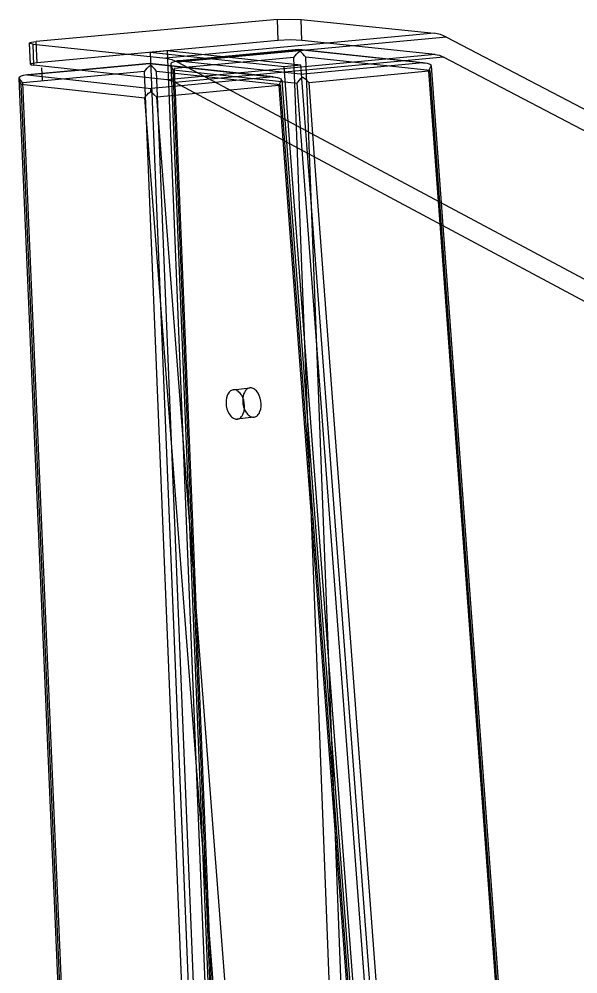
# Model space of a CAD drawing. Header units: millimetres. Extents: x 10366 to 13995, y 24552 to 29685.
# Drawn here: x 12788.6 to 12901, y 28916.9 to 29108.9 of the extents above; entities that cross this region are included whole.
import ezdxf

# ---------------------------------------------------------------- set-up
doc = ezdxf.new("R2010")
doc.units = ezdxf.units.MM
doc.header["$LTSCALE"] = 3
doc.layers.add('Default', color=7, linetype='Continuous')
doc.layers.add('Hidden_lines', color=7, linetype='Continuous')

msp = doc.modelspace()

# ---------------------------------------------------------------- linework, layer by layer
at = {"layer": 'Default'}
for points in [[(12840.58, 29108.76, 0), (12792.05, 29104.33, 0)], [(12840.58, 29108.76, 0), (12843.07, 29108.87, 0), (12845.34, 29108.78, 0)], [(12845.34, 29108.78, 0), (12872.12, 29106.01, 0)], [(12872.12, 29106.01, 0), (12818.12, 29100.98, 0)], [(12874.56, 29105.25, 0), (12873.96, 29105.53, 0), (12873.35, 29105.75, 0), (12872.73, 29105.91, 0), (12872.12, 29106.01, 0)], [(12791.42, 29103.86, 0), (12791.08, 29103.9, 0), (12790.83, 29103.96, 0), (12790.75, 29103.99, 0), (12790.73, 29104.01, 0), (12790.72, 29104.01, 0), (12790.71, 29104.02, 0), (12790.71, 29104.03, 0), (12790.7, 29104.03, 0), (12790.7, 29104.03, 0), (12790.7, 29104.04, 0), (12790.7, 29104.04, 0), (12790.7, 29104.05, 0), (12790.7, 29104.05, 0), (12790.7, 29104.06, 0), (12790.7, 29104.06, 0), (12790.71, 29104.06, 0), (12790.71, 29104.07, 0), (12790.71, 29104.08, 0), (12790.72, 29104.09, 0), (12790.74, 29104.1, 0), (12790.77, 29104.11, 0), (12790.85, 29104.15, 0), (12791.13, 29104.21, 0), (12792.05, 29104.33, 0)], [(12790.88, 29099.78, 0), (12790.7, 29104.05, 0)], [(12791.42, 29103.86, 0), (12818.12, 29100.98, 0)], [(12791.6, 29099.59, 0), (12791.42, 29103.86, 0)], [(12874.56, 29105.25, 0), (12820.56, 29100.2, 0)], [(12874.56, 29105.25, 0), (12958.07, 29061.67, 0)], [(12818.3, 29096.66, 0), (12791.6, 29099.59, 0)], [(12818.12, 29100.98, 0), (12818.73, 29100.88, 0), (12819.35, 29100.72, 0), (12819.96, 29100.49, 0), (12820.56, 29100.2, 0)], [(12820.56, 29100.2, 0), (12904.1, 29055.65, 0)], [(12790.31, 29097.64, 0), (12789.86, 29097.61, 0), (12789.42, 29097.52, 0), (12789, 29097.36, 0), (12788.8, 29097.25, 0), (12788.62, 29097.13, 0)], [(12790.01, 29097.63, 0), (12800.53, 29098.61, 0)], [(12800.6, 29098.6, 0), (12790.31, 29097.64, 0)], [(12790.31, 29097.64, 0), (12815.19, 29094.9, 0)], [(12793.11, 29099.07, 0), (12793.22, 29096.51, 0)], [(12789.01, 29095.8, 0), (12788.82, 29096.15, 0), (12788.69, 29096.49, 0), (12788.65, 29096.65, 0), (12788.62, 29096.82, 0), (12788.61, 29096.98, 0), (12788.62, 29097.13, 0)], [(12817.44, 28426.05, 0), (12788.61, 29096.93, 0)], [(12817.75, 28426.66, 0), (12789.01, 29095.8, 0)], [(12789.01, 29095.8, 0), (12813.89, 29093.04, 0)], [(12820.03, 29096.11, 0), (12819.6, 29096.31, 0), (12819.16, 29096.48, 0), (12818.73, 29096.59, 0), (12818.3, 29096.66, 0)], [(12903.49, 29051.48, 0), (12820.03, 29096.11, 0)], [(12813.89, 29093.04, 0), (12814.1, 29093.35, 0), (12814.35, 29093.67, 0), (12814.66, 29093.97, 0), (12815.01, 29094.26, 0)], [(12815.19, 29094.9, 0), (12815.18, 29094.88, 0), (12815.17, 29094.87, 0), (12815.14, 29094.82, 0), (12815.12, 29094.77, 0), (12815.07, 29094.61, 0), (12815.01, 29094.26, 0)], [(12816.33, 29093.16, 0), (12815.72, 29093.73, 0), (12815.01, 29094.26, 0)], [(12821.22, 29095.47, 0), (12815.19, 29094.9, 0)], [(12824.15, 29093.9, 0), (12816.33, 29093.16, 0)], [(12866.78, 28408.57, 0), (12813.89, 29093.04, 0)], [(12869.1, 28408.71, 0), (12816.33, 29093.16, 0)], [(12841.69, 29084.53, 0), (12892.05, 28416.28, 0)], [(12842.37, 29084.16, 0), (12892.73, 28415.71, 0)], [(12893.66, 28412.71, 0), (12843.08, 29083.78, 0)], [(12896.81, 28413.75, 0), (12846.62, 29081.89, 0)], [(12897.73, 28418.16, 0), (12848.05, 29081.12, 0)], [(12873.21, 29067.67, 0), (12920.24, 28425.59, 0)], [(12873.87, 29067.31, 0), (12920.89, 28425, 0)]]:
    msp.add_polyline3d(points, dxfattribs=at)
at = {"layer": 'Hidden_lines'}
for points in [[(12840.74, 29104.56, 0), (12840.58, 29108.76, 0)], [(12845.5, 29104.59, 0), (12845.34, 29108.78, 0)], [(12792.23, 29100.07, 0), (12792.05, 29104.33, 0)], [(12840.74, 29104.56, 0), (12792.23, 29100.07, 0)], [(12845.5, 29104.59, 0), (12843.23, 29104.67, 0), (12840.74, 29104.56, 0)], [(12872.27, 29101.77, 0), (12845.5, 29104.59, 0)], [(12818.37, 29102.49, 0), (12815, 29102.18, 0)], [(12815, 29102.18, 0), (12842.32, 28431.37, 0)], [(12841.91, 29099.29, 0), (12815, 29102.18, 0)], [(12872.27, 29101.77, 0), (12818.3, 29096.66, 0)], [(12818.37, 29102.49, 0), (12845.47, 28432.37, 0)], [(12845.28, 29099.61, 0), (12818.37, 29102.49, 0)], [(12820.57, 29100.48, 0), (12844.91, 29102.75, 0)], [(12844.87, 29102.74, 0), (12820.87, 29100.49, 0)], [(12843.88, 29101.17, 0), (12844.42, 29101.83, 0), (12844.74, 29102.13, 0), (12845.08, 29102.41, 0)], [(12869.83, 29100.09, 0), (12844.87, 29102.74, 0)], [(12844.92, 29102.75, 0), (12870.2, 29100.07, 0)], [(12846.26, 29101.18, 0), (12846.03, 29101.51, 0), (12845.75, 29101.83, 0), (12845.44, 29102.14, 0), (12845.08, 29102.41, 0)], [(12872.27, 29101.77, 0), (12872.71, 29101.7, 0), (12873.14, 29101.59, 0), (12873.57, 29101.43, 0), (12874, 29101.23, 0)], [(12792.23, 29100.07, 0), (12791.37, 29099.96, 0), (12791.08, 29099.89, 0), (12790.98, 29099.86, 0), (12790.94, 29099.84, 0), (12790.91, 29099.82, 0), (12790.9, 29099.81, 0), (12790.89, 29099.81, 0), (12790.89, 29099.8, 0), (12790.89, 29099.8, 0), (12790.89, 29099.79, 0), (12790.88, 29099.79, 0), (12790.88, 29099.78, 0), (12790.88, 29099.78, 0), (12790.88, 29099.77, 0), (12790.88, 29099.77, 0), (12790.89, 29099.77, 0), (12790.89, 29099.76, 0), (12790.89, 29099.76, 0), (12790.89, 29099.75, 0), (12790.9, 29099.74, 0), (12790.91, 29099.74, 0), (12790.92, 29099.73, 0), (12790.95, 29099.71, 0), (12791.04, 29099.68, 0), (12791.16, 29099.65, 0), (12791.6, 29099.59, 0)], [(12800.53, 29098.61, 0), (12814.84, 29099.94, 0)], [(12814.81, 29099.93, 0), (12800.6, 29098.6, 0)], [(12813.82, 29098.35, 0), (12814.37, 29099.01, 0), (12814.69, 29099.32, 0), (12815.04, 29099.6, 0)], [(12839.72, 29097.23, 0), (12814.81, 29099.93, 0)], [(12814.85, 29099.94, 0), (12840.11, 29097.21, 0)], [(12816.22, 29098.36, 0), (12815.99, 29098.7, 0), (12815.72, 29099.02, 0), (12815.4, 29099.32, 0), (12815.04, 29099.6, 0)], [(12820.87, 29100.49, 0), (12820.42, 29100.46, 0), (12819.99, 29100.37, 0), (12819.57, 29100.22, 0), (12819.38, 29100.11, 0), (12819.19, 29099.99, 0)], [(12819.59, 29098.68, 0), (12819.41, 29099.02, 0), (12819.27, 29099.35, 0), (12819.23, 29099.52, 0), (12819.2, 29099.68, 0), (12819.19, 29099.84, 0), (12819.19, 29099.99, 0)], [(12846.03, 28435.15, 0), (12819.19, 29099.81, 0)], [(12843.88, 29101.17, 0), (12819.88, 29098.92, 0)], [(12874, 29101.23, 0), (12820.03, 29096.11, 0)], [(12820.87, 29100.49, 0), (12845.79, 29097.81, 0)], [(12845.28, 29099.61, 0), (12841.91, 29099.29, 0)], [(12869.06, 28443.68, 0), (12843.88, 29101.17, 0)], [(12846.62, 29081.89, 0), (12845.28, 29099.61, 0)], [(12869.83, 29100.09, 0), (12845.79, 29097.81, 0)], [(12871.21, 29098.52, 0), (12846.26, 29101.18, 0)], [(12871.3, 28443.72, 0), (12846.26, 29101.18, 0)], [(12869.83, 29100.09, 0), (12870.26, 29100.07, 0), (12870.68, 29099.98, 0), (12871.1, 29099.84, 0), (12871.49, 29099.64, 0)], [(12870.96, 29098.38, 0), (12871.31, 29099.03, 0), (12871.43, 29099.35, 0), (12871.47, 29099.49, 0), (12871.49, 29099.64, 0)], [(12957.44, 29057.57, 0), (12874, 29101.23, 0)], [(12813.82, 29098.35, 0), (12789.33, 29096.05, 0)], [(12840.93, 28434.73, 0), (12813.82, 29098.35, 0)], [(12843.19, 28434.76, 0), (12816.22, 29098.36, 0)], [(12841.14, 29095.65, 0), (12816.22, 29098.36, 0)], [(12846.34, 28435.77, 0), (12819.59, 29098.68, 0)], [(12819.59, 29098.68, 0), (12844.51, 29095.97, 0)], [(12846.6, 28436.53, 0), (12819.88, 29098.92, 0)], [(12843.08, 29083.78, 0), (12841.91, 29099.29, 0)], [(12870.96, 29098.38, 0), (12846.93, 29096.08, 0)], [(12870.96, 29098.38, 0), (12873.21, 29067.67, 0)], [(12871.21, 29098.52, 0), (12920.44, 28426.28, 0)], [(12871.52, 29099.49, 0), (12873.87, 29067.31, 0)], [(12789.33, 29096.05, 0), (12788.87, 29096.62, 0), (12788.71, 29096.89, 0), (12788.66, 29097.01, 0), (12788.62, 29097.13, 0)], [(12818.03, 28427.44, 0), (12789.33, 29096.05, 0)], [(12839.72, 29097.23, 0), (12821.22, 29095.47, 0)], [(12839.72, 29097.23, 0), (12840.16, 29097.2, 0), (12840.59, 29097.12, 0), (12841.01, 29096.98, 0), (12841.41, 29096.77, 0)], [(12840.86, 29095.5, 0), (12841.22, 29096.16, 0), (12841.34, 29096.48, 0), (12841.38, 29096.63, 0), (12841.41, 29096.77, 0)], [(12841.44, 29096.61, 0), (12842.37, 29084.16, 0)], [(12844.51, 29095.97, 0), (12844.72, 29096.28, 0), (12844.98, 29096.59, 0), (12845.28, 29096.89, 0), (12845.62, 29097.17, 0)], [(12895.43, 28418.03, 0), (12844.51, 29095.97, 0)], [(12846.93, 29096.08, 0), (12846.33, 29096.65, 0), (12845.62, 29097.17, 0)], [(12848.05, 29081.12, 0), (12846.93, 29096.08, 0)], [(12840.86, 29095.5, 0), (12824.15, 29093.9, 0)], [(12840.86, 29095.5, 0), (12841.69, 29084.53, 0)], [(12841.14, 29095.65, 0), (12892.28, 28416.99, 0)], [(12831.69, 29034.32, 0), (12835.04, 29034.71, 0)], [(12835.85, 29028.83, 0), (12832.5, 29028.43, 0)]]:
    msp.add_polyline3d(points, dxfattribs=at)
for points in [[(12833.95, 29031.13, 0), (12833.9, 29031.67, 0), (12833.78, 29032.23, 0), (12833.58, 29032.78, 0), (12833.32, 29033.28, 0), (12833.01, 29033.71, 0), (12832.84, 29033.88, 0), (12832.67, 29034.02, 0), (12832.49, 29034.14, 0), (12832.32, 29034.23, 0), (12832.14, 29034.29, 0), (12831.98, 29034.32, 0), (12831.81, 29034.33, 0), (12831.64, 29034.32, 0), (12831.47, 29034.27, 0), (12831.3, 29034.2, 0), (12831.14, 29034.1, 0), (12830.98, 29033.98, 0), (12830.83, 29033.82, 0), (12830.7, 29033.63, 0), (12830.58, 29033.42, 0), (12830.48, 29033.19, 0), (12830.33, 29032.69, 0), (12830.25, 29032.16, 0), (12830.24, 29031.62, 0), (12830.29, 29031.09, 0), (12830.41, 29030.52, 0), (12830.61, 29029.98, 0), (12830.86, 29029.47, 0), (12831.18, 29029.05, 0), (12831.34, 29028.88, 0), (12831.52, 29028.73, 0), (12831.69, 29028.62, 0), (12831.87, 29028.53, 0), (12832.04, 29028.47, 0), (12832.21, 29028.43, 0), (12832.38, 29028.42, 0), (12832.54, 29028.44, 0), (12832.72, 29028.48, 0), (12832.88, 29028.55, 0), (12833.05, 29028.65, 0), (12833.21, 29028.78, 0), (12833.35, 29028.93, 0), (12833.49, 29029.12, 0), (12833.61, 29029.33, 0), (12833.71, 29029.56, 0), (12833.86, 29030.06, 0), (12833.94, 29030.6, 0)], [(12837.3, 29031.52, 0), (12837.25, 29032.06, 0), (12837.12, 29032.62, 0), (12836.93, 29033.17, 0), (12836.67, 29033.67, 0), (12836.36, 29034.09, 0), (12836.19, 29034.27, 0), (12836.02, 29034.41, 0), (12835.84, 29034.53, 0), (12835.67, 29034.61, 0), (12835.49, 29034.67, 0), (12835.33, 29034.71, 0), (12835.16, 29034.72, 0), (12834.99, 29034.7, 0), (12834.82, 29034.66, 0), (12834.65, 29034.59, 0), (12834.49, 29034.49, 0), (12834.33, 29034.36, 0), (12834.18, 29034.21, 0), (12834.05, 29034.02, 0), (12833.93, 29033.81, 0), (12833.83, 29033.58, 0), (12833.67, 29033.08, 0), (12833.6, 29032.55, 0), (12833.59, 29032.02, 0), (12833.64, 29031.48, 0), (12833.76, 29030.92, 0), (12833.95, 29030.37, 0), (12834.21, 29029.87, 0), (12834.52, 29029.44, 0), (12834.69, 29029.27, 0), (12834.87, 29029.13, 0), (12835.04, 29029.01, 0), (12835.22, 29028.92, 0), (12835.39, 29028.86, 0), (12835.56, 29028.83, 0), (12835.72, 29028.82, 0), (12835.89, 29028.83, 0), (12836.06, 29028.87, 0), (12836.23, 29028.94, 0), (12836.4, 29029.04, 0), (12836.55, 29029.17, 0), (12836.7, 29029.33, 0), (12836.83, 29029.51, 0), (12836.95, 29029.72, 0), (12837.06, 29029.95, 0), (12837.21, 29030.45, 0), (12837.29, 29030.99, 0)]]:
    msp.add_polyline3d(points, close=True, dxfattribs=at)

doc.saveas('drawing.dxf')
